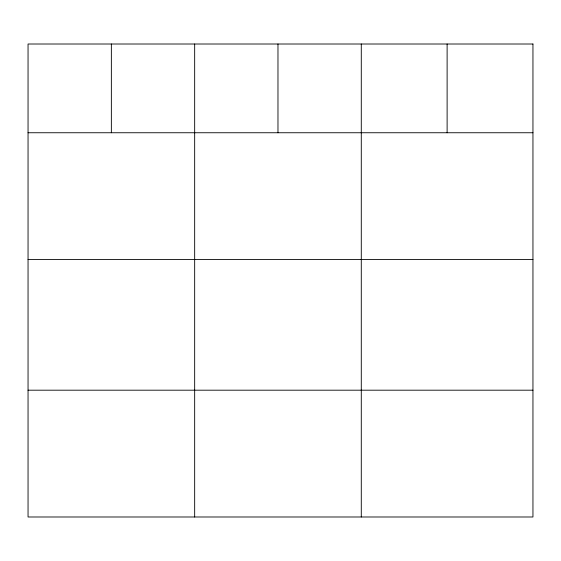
<?xml version="1.0" encoding="UTF-8"?>
<svg xmlns="http://www.w3.org/2000/svg" width="561" height="561" viewBox="0 0 561 561"><rect width="100%" height="100%" fill="white"/><g stroke="black" fill="none" stroke-linecap="round" stroke-linejoin="round"><path stroke-width="0.84" d="M28.05 132.747L532.95 132.747M28.05 259.547L532.95 259.547M28.05 390.19L532.95 390.19M447.117 44.01L447.117 132.747M361.284 44.01L361.284 516.99M277.976 44.01L277.976 132.747M194.667 44.01L194.667 516.99M111.359 44.01L111.359 132.747M532.95 44.01L28.05 44.01L28.05 516.99L532.95 516.99L532.95 44.01"/></g></svg>
